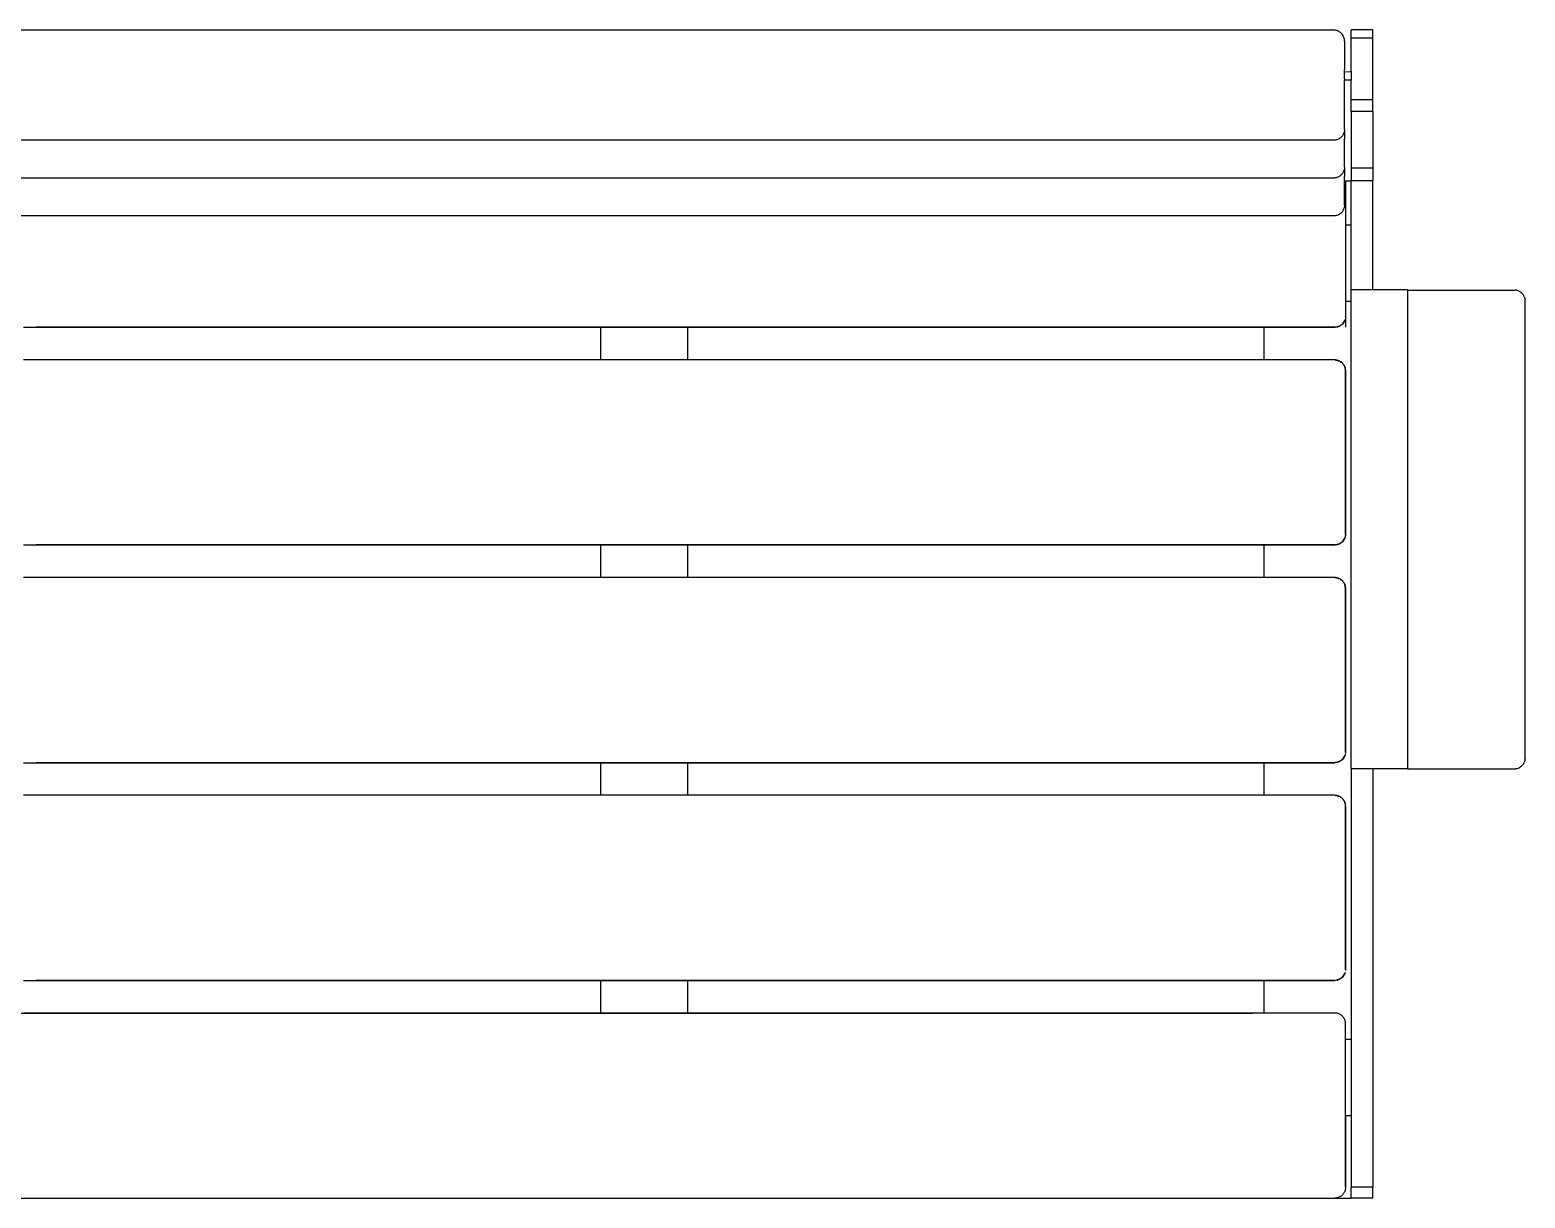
# Model space of a CAD drawing. Header units: inches. Extents: x -1859 to 3548, y -492 to 3516.
# Drawn here: x -765 to -77, y 2115 to 2652 of the extents above; entities that cross this region are included whole.
import ezdxf

# ---------------------------------------------------------------- set-up
doc = ezdxf.new("R2010")
doc.units = ezdxf.units.IN
doc.header["$MEASUREMENT"] = 0

msp = doc.modelspace()

# ---------------------------------------------------------------- linework, layer by layer
for p, q in [((-165.48, 2651.96), (-799.98, 2651.96)), ((-165.09, 2651.95), (-165.48, 2651.96)), ((-164.71, 2651.9), (-165.09, 2651.95)), ((-164.33, 2651.83), (-164.71, 2651.9)), ((-163.96, 2651.72), (-164.33, 2651.83)), ((-163.59, 2651.59), (-163.96, 2651.72)), ((-163.24, 2651.43), (-163.59, 2651.59)), ((-162.9, 2651.24), (-163.24, 2651.43)), ((-162.58, 2651.03), (-162.9, 2651.24)), ((-162.27, 2650.8), (-162.58, 2651.03)), ((-161.99, 2650.54), (-162.27, 2650.8)), ((-161.73, 2650.26), (-161.99, 2650.54)), ((-161.69, 2650.22), (-161.73, 2650.26)), ((-161.45, 2649.92), (-161.69, 2650.22)), ((-161.23, 2649.59), (-161.45, 2649.92)), ((-161.04, 2649.26), (-161.23, 2649.59)), ((-160.88, 2648.91), (-161.04, 2649.26)), ((-160.74, 2648.55), (-160.88, 2648.91)), ((-160.63, 2648.18), (-160.74, 2648.55)), ((-160.62, 2648.11), (-160.63, 2648.18)), ((-160.54, 2647.73), (-160.62, 2648.11)), ((-160.5, 2647.35), (-160.54, 2647.73)), ((-160.48, 2646.96), (-160.5, 2647.35)), ((-160.48, 2646.96), (-160.48, 2633.94)), ((-157.48, 2651.95), (-157.48, 2652.06)), ((-147.48, 2652.06), (-157.48, 2652.06)), ((-157.48, 2651.72), (-157.48, 2651.95)), ((-157.48, 2651.56), (-157.48, 2651.72)), ((-157.48, 2651.16), (-157.48, 2651.56)), ((-157.48, 2650.66), (-157.48, 2651.16)), ((-157.48, 2650.08), (-157.48, 2650.66)), ((-157.48, 2649.42), (-157.48, 2650.08)), ((-157.48, 2648.7), (-157.48, 2649.42)), ((-157.48, 2648.32), (-157.48, 2648.7)), ((-147.48, 2648.32), (-157.48, 2648.32)), ((-157.48, 2632.89), (-157.48, 2648.32)), ((-147.48, 2651.95), (-147.48, 2652.06)), ((-147.48, 2651.72), (-147.48, 2651.95)), ((-147.48, 2651.56), (-147.48, 2651.72)), ((-147.48, 2651.16), (-147.48, 2651.56)), ((-147.48, 2650.66), (-147.48, 2651.16)), ((-147.48, 2650.08), (-147.48, 2650.66)), ((-147.48, 2649.42), (-147.48, 2650.08)), ((-147.48, 2648.7), (-147.48, 2649.42)), ((-147.48, 2648.32), (-147.48, 2648.7)), ((-147.48, 2619.97), (-147.48, 2648.32)), ((-160.5, 2629.98), (-160.47, 2632.87)), ((-160.47, 2632.87), (-160.48, 2633.94)), ((-160.47, 2632.87), (-157.48, 2632.89)), ((-157.48, 2632.89), (-157.48, 2628.95)), ((-160.48, 2629.6), (-160.5, 2629.98)), ((-160.48, 2629.6), (-160.47, 2628.93)), ((-160.48, 2606.36), (-160.47, 2628.93)), ((-157.48, 2628.95), (-160.47, 2628.93)), ((-157.48, 2619.97), (-157.48, 2628.95)), ((-157.48, 2619.19), (-157.48, 2619.97)), ((-147.48, 2619.97), (-157.48, 2619.97)), ((-157.48, 2618.41), (-157.48, 2619.19)), ((-157.48, 2618.03), (-157.48, 2618.41)), ((-157.48, 2617.3), (-157.48, 2618.03)), ((-147.48, 2619.19), (-147.48, 2619.97)), ((-147.48, 2618.41), (-147.48, 2619.19)), ((-147.48, 2618.03), (-147.48, 2618.41)), ((-147.48, 2617.3), (-147.48, 2618.03)), ((-157.48, 2616.96), (-157.48, 2617.3)), ((-157.48, 2616.31), (-157.48, 2616.96)), ((-157.48, 2615.75), (-157.48, 2616.31)), ((-157.48, 2615.28), (-157.48, 2615.75)), ((-157.48, 2615.08), (-157.48, 2615.28)), ((-157.48, 2614.77), (-157.48, 2615.08)), ((-157.48, 2614.65), (-157.48, 2614.77)), ((-157.48, 2614.65), (-157.48, 2588.48)), ((-147.48, 2614.65), (-157.48, 2614.65)), ((-147.48, 2616.96), (-147.48, 2617.3)), ((-147.48, 2616.31), (-147.48, 2616.96)), ((-147.48, 2615.75), (-147.48, 2616.31)), ((-147.48, 2615.28), (-147.48, 2615.75)), ((-147.48, 2615.08), (-147.48, 2615.28)), ((-147.48, 2614.77), (-147.48, 2615.08)), ((-147.48, 2614.65), (-147.48, 2614.77)), ((-147.48, 2614.65), (-147.48, 2588.48)), ((-160.88, 2604.42), (-161.04, 2604.07)), ((-160.74, 2604.78), (-160.88, 2604.42)), ((-160.63, 2605.15), (-160.74, 2604.78)), ((-160.62, 2605.21), (-160.63, 2605.15)), ((-160.54, 2605.59), (-160.62, 2605.21)), ((-160.5, 2605.98), (-160.54, 2605.59)), ((-160.48, 2606.36), (-160.5, 2605.98)), ((-160.5, 2605.98), (-160.48, 2602.02)), ((-165.48, 2601.36), (-799.98, 2601.36)), ((-165.09, 2601.38), (-165.48, 2601.36)), ((-164.71, 2601.42), (-165.09, 2601.38)), ((-164.33, 2601.5), (-164.71, 2601.42)), ((-163.96, 2601.6), (-164.33, 2601.5)), ((-163.59, 2601.73), (-163.96, 2601.6)), ((-163.24, 2601.89), (-163.59, 2601.73)), ((-162.9, 2602.08), (-163.24, 2601.89)), ((-162.58, 2602.29), (-162.9, 2602.08)), ((-162.27, 2602.53), (-162.58, 2602.29)), ((-161.99, 2602.79), (-162.27, 2602.53)), ((-161.73, 2603.07), (-161.99, 2602.79)), ((-161.69, 2603.11), (-161.73, 2603.07)), ((-161.45, 2603.41), (-161.69, 2603.11)), ((-161.23, 2603.73), (-161.45, 2603.41)), ((-161.04, 2604.07), (-161.23, 2603.73)), ((-160.48, 2589), (-160.48, 2602.02)), ((-165.48, 2584), (-799.98, 2584)), ((-165.09, 2584.01), (-165.48, 2584)), ((-164.71, 2584.06), (-165.09, 2584.01)), ((-164.33, 2584.13), (-164.71, 2584.06)), ((-163.96, 2584.24), (-164.33, 2584.13)), ((-163.59, 2584.37), (-163.96, 2584.24)), ((-163.24, 2584.53), (-163.59, 2584.37)), ((-162.9, 2584.72), (-163.24, 2584.53)), ((-162.58, 2584.93), (-162.9, 2584.72)), ((-162.27, 2585.16), (-162.58, 2584.93)), ((-161.99, 2585.42), (-162.27, 2585.16)), ((-161.73, 2585.7), (-161.99, 2585.42)), ((-161.69, 2585.74), (-161.73, 2585.7)), ((-161.45, 2586.05), (-161.69, 2585.74)), ((-161.23, 2586.37), (-161.45, 2586.05)), ((-161.04, 2586.7), (-161.23, 2586.37)), ((-160.88, 2587.05), (-161.04, 2586.7)), ((-160.74, 2587.41), (-160.88, 2587.05)), ((-160.63, 2587.78), (-160.74, 2587.41)), ((-160.62, 2587.85), (-160.63, 2587.78)), ((-160.54, 2588.23), (-160.62, 2587.85)), ((-160.5, 2588.61), (-160.54, 2588.23)), ((-160.48, 2589), (-160.5, 2588.61)), ((-160.5, 2588.61), (-160.48, 2584.66)), ((-160.48, 2582.58), (-160.48, 2584.66)), ((-157.48, 2588.48), (-157.48, 2588.22)), ((-147.48, 2588.48), (-157.48, 2588.48)), ((-157.48, 2588.22), (-157.48, 2587.86)), ((-157.48, 2587.86), (-157.48, 2587.38)), ((-157.48, 2587.38), (-157.48, 2586.82)), ((-157.48, 2586.82), (-157.48, 2586.18)), ((-157.48, 2586.18), (-157.48, 2585.47)), ((-157.48, 2585.47), (-157.48, 2584.72)), ((-157.48, 2584.72), (-157.48, 2584.33)), ((-157.48, 2584.33), (-157.48, 2583.55)), ((-157.48, 2583.55), (-157.48, 2582.77)), ((-147.48, 2588.48), (-147.48, 2588.22)), ((-147.48, 2588.22), (-147.48, 2587.86)), ((-147.48, 2587.86), (-147.48, 2587.38)), ((-147.48, 2587.38), (-147.48, 2586.82)), ((-147.48, 2586.82), (-147.48, 2586.18)), ((-147.48, 2586.18), (-147.48, 2585.47)), ((-147.48, 2585.47), (-147.48, 2584.72)), ((-147.48, 2584.72), (-147.48, 2584.33)), ((-147.48, 2584.33), (-147.48, 2583.55)), ((-147.48, 2583.55), (-147.48, 2582.77)), ((-160.48, 2571.63), (-160.48, 2582.58)), ((-160, 2582.58), (-160.48, 2582.58)), ((-160, 2582.58), (-160, 2570.48)), ((-157.48, 2582.58), (-160, 2582.58)), ((-160, 2582.58), (-160, 2520.48)), ((-147.48, 2582.77), (-157.48, 2582.77)), ((-157.48, 2582.77), (-157.48, 2582.58)), ((-157.48, 2562.48), (-157.48, 2582.58)), ((-147.48, 2532.73), (-147.48, 2582.77)), ((-160.74, 2570.05), (-160.88, 2569.69)), ((-160.63, 2570.42), (-160.74, 2570.05)), ((-160.62, 2570.48), (-160.63, 2570.42)), ((-160.54, 2570.86), (-160.62, 2570.48)), ((-160.5, 2571.25), (-160.54, 2570.86)), ((-160.48, 2571.63), (-160.5, 2571.25)), ((-160, 2570.48), (-159.98, 2562.48)), ((-165.48, 2566.63), (-799.98, 2566.63)), ((-165.09, 2566.65), (-165.48, 2566.63)), ((-165, 2566.66), (-165.09, 2566.65)), ((-164.71, 2566.69), (-165, 2566.66)), ((-164.33, 2566.77), (-164.71, 2566.69)), ((-163.96, 2566.87), (-164.33, 2566.77)), ((-163.59, 2567.01), (-163.96, 2566.87)), ((-163.24, 2567.16), (-163.59, 2567.01)), ((-162.9, 2567.35), (-163.24, 2567.16)), ((-162.58, 2567.56), (-162.9, 2567.35)), ((-162.27, 2567.8), (-162.58, 2567.56)), ((-161.99, 2568.06), (-162.27, 2567.8)), ((-161.73, 2568.34), (-161.99, 2568.06)), ((-161.69, 2568.38), (-161.73, 2568.34)), ((-161.46, 2568.67), (-161.69, 2568.38)), ((-161.23, 2569), (-161.46, 2568.67)), ((-161.04, 2569.34), (-161.23, 2569)), ((-160.88, 2569.69), (-161.04, 2569.34)), ((-159.98, 2562.48), (-160.01, 2562.48)), ((-159.98, 2562.48), (-160, 2557.98)), ((-160, 2557.98), (-160, 2532.98)), ((-159.98, 2562.48), (-157.48, 2562.48)), ((-157.48, 2532.73), (-157.48, 2562.48)), ((-160, 2532.98), (-160.01, 2527.48)), ((-157.48, 2527.48), (-157.48, 2532.73)), ((-147.48, 2532.73), (-157.48, 2532.73)), ((-131.55, 2532.73), (-147.48, 2532.73)), ((-131.55, 2532.59), (-131.55, 2532.73)), ((-131.55, 2532.59), (-82.48, 2532.59)), ((-131.55, 2532.59), (-131.55, 2312.59)), ((-82.48, 2532.59), (-82.09, 2532.58)), ((-81.7, 2532.53), (-82.09, 2532.58)), ((-81.31, 2532.45), (-81.7, 2532.53)), ((-81.31, 2532.45), (-80.94, 2532.35)), ((-80.94, 2532.35), (-80.57, 2532.21)), ((-80.57, 2532.21), (-80.21, 2532.05)), ((-80.21, 2532.05), (-79.87, 2531.86)), ((-79.87, 2531.86), (-79.54, 2531.64)), ((-79.23, 2531.39), (-79.54, 2531.64)), ((-79.23, 2531.39), (-78.95, 2531.13)), ((-78.68, 2530.84), (-78.95, 2531.13)), ((-78.68, 2530.84), (-78.44, 2530.53)), ((-78.44, 2530.53), (-78.22, 2530.21)), ((-78.22, 2530.21), (-78.03, 2529.86)), ((-77.86, 2529.51), (-78.03, 2529.86)), ((-77.86, 2529.51), (-77.73, 2529.14)), ((-77.73, 2529.14), (-77.62, 2528.76)), ((-77.62, 2528.76), (-77.54, 2528.37)), ((-160.01, 2527.48), (-157.48, 2527.48)), ((-160.01, 2527.48), (-160, 2520.48)), ((-157.48, 2312.59), (-157.48, 2527.48)), ((-77.54, 2528.37), (-77.5, 2527.98)), ((-77.48, 2527.59), (-77.5, 2527.98)), ((-77.48, 2317.59), (-77.48, 2527.59)), ((-767.48, 2515.48), (-502.24, 2515.48)), ((-463.33, 2515.48), (-761.66, 2515.48)), ((-502.24, 2500.48), (-502.24, 2515.48)), ((-502.24, 2515.48), (-462.24, 2515.48)), ((-165, 2515.48), (-463.33, 2515.48)), ((-462.24, 2500.48), (-462.24, 2515.48)), ((-462.24, 2515.48), (-197.48, 2515.48)), ((-197.48, 2515.48), (-197.48, 2500.48)), ((-197.48, 2515.48), (-165, 2515.48)), ((-164.9, 2515.5), (-165, 2515.48)), ((-164.9, 2515.5), (-165, 2515.48)), ((-164.9, 2515.5), (-164.83, 2515.51)), ((-164.6, 2515.5), (-164.83, 2515.51)), ((-164.21, 2515.55), (-164.6, 2515.5)), ((-163.83, 2515.64), (-164.21, 2515.55)), ((-163.47, 2515.79), (-163.85, 2515.71)), ((-163.47, 2515.79), (-163.85, 2515.71)), ((-163.83, 2515.64), (-163.7, 2515.65)), ((-163.62, 2515.69), (-163.7, 2515.65)), ((-163.56, 2515.7), (-163.62, 2515.69)), ((-163.46, 2515.75), (-163.56, 2515.7)), ((-163.45, 2515.73), (-163.56, 2515.7)), ((-163.46, 2515.75), (-163.18, 2515.85)), ((-163.18, 2515.85), (-163.45, 2515.73)), ((-163.08, 2515.86), (-163.18, 2515.85)), ((-163.08, 2515.86), (-163.18, 2515.85)), ((-162.93, 2515.96), (-163.1, 2515.9)), ((-162.75, 2516.08), (-163.08, 2515.86)), ((-163.08, 2515.86), (-162.93, 2515.96)), ((-162.75, 2516.08), (-162.93, 2515.96)), ((-162.93, 2515.96), (-162.73, 2516.04)), ((-162.5, 2516.15), (-162.73, 2516.04)), ((-162.5, 2516.15), (-162.52, 2516.14)), ((-162.39, 2516.23), (-162.5, 2516.15)), ((-161.46, 2516.95), (-162.43, 2516.3)), ((-161.46, 2516.95), (-162.43, 2516.3)), ((-161.46, 2516.95), (-162.39, 2516.23)), ((-162.06, 2516.44), (-162.39, 2516.23)), ((-161.75, 2516.68), (-162.06, 2516.44)), ((-161.46, 2516.95), (-161.75, 2516.68)), ((-161.46, 2516.95), (-160.6, 2518.24)), ((-160.6, 2518.24), (-161.46, 2516.95)), ((-160.73, 2517.87), (-161.46, 2516.95)), ((-161.19, 2517.24), (-161.46, 2516.95)), ((-160.95, 2517.54), (-161.19, 2517.24)), ((-160.73, 2517.87), (-160.95, 2517.54)), ((-160.67, 2517.98), (-160.73, 2517.87)), ((-160.66, 2518.01), (-160.67, 2517.98)), ((-160.64, 2518.04), (-160.66, 2518.01)), ((-160.57, 2518.23), (-160.64, 2518.04)), ((-160.54, 2518.21), (-160.64, 2518.04)), ((-160.57, 2518.23), (-160.43, 2518.49)), ((-160.43, 2518.49), (-160.54, 2518.21)), ((-160.43, 2518.49), (-160.38, 2518.57)), ((-160.38, 2518.57), (-160.43, 2518.49)), ((-160.33, 2518.79), (-160.42, 2518.59)), ((-160.24, 2518.94), (-160.38, 2518.57)), ((-160.38, 2518.57), (-160.33, 2518.79)), ((-160.33, 2518.79), (-160.23, 2519.04)), ((-160.23, 2519.04), (-160.24, 2518.94)), ((-160.19, 2519.13), (-160.23, 2519.04)), ((-160.01, 2520.09), (-160.06, 2519.7)), ((-160, 2520.48), (-160.02, 2520.39)), ((-160.02, 2520.32), (-160.01, 2520.45)), ((-160.02, 2520.32), (-160.01, 2520.09)), ((-160, 2520.48), (-160.01, 2520.45)), ((-160.01, 2520.42), (-160, 2520.48)), ((-160.01, 2520.09), (-160, 2515.48)), ((-502.24, 2500.48), (-767.48, 2500.48)), ((-462.24, 2500.48), (-502.24, 2500.48)), ((-197.48, 2500.48), (-462.24, 2500.48)), ((-165, 2500.48), (-197.48, 2500.48)), ((-164.6, 2500.47), (-165, 2500.48)), ((-163.47, 2500.18), (-164.61, 2500.41)), ((-164.61, 2500.41), (-163.47, 2500.18)), ((-164.21, 2500.42), (-164.6, 2500.47)), ((-163.83, 2500.33), (-164.21, 2500.42)), ((-163.83, 2500.33), (-163.7, 2500.31)), ((-163.7, 2500.31), (-163.55, 2500.25)), ((-163.45, 2500.24), (-163.55, 2500.25)), ((-163.18, 2500.12), (-163.45, 2500.24)), ((-163.08, 2500.1), (-163.18, 2500.12)), ((-163.18, 2500.12), (-163.08, 2500.1)), ((-163.08, 2500.1), (-163, 2500.05)), ((-163.08, 2500.1), (-163, 2500.05)), ((-162.73, 2499.94), (-163, 2500.05)), ((-162.64, 2499.88), (-162.73, 2499.94)), ((-162.64, 2499.88), (-162.5, 2499.81)), ((-162.5, 2499.81), (-162.39, 2499.73)), ((-162.43, 2499.67), (-162.11, 2499.45)), ((-162.43, 2499.67), (-162.11, 2499.45)), ((-162.06, 2499.53), (-162.39, 2499.73)), ((-162.08, 2499.5), (-161.77, 2499.26)), ((-161.75, 2499.29), (-162.06, 2499.53)), ((-161.59, 2499.12), (-161.75, 2499.29)), ((-161.59, 2499.12), (-161.54, 2499.07)), ((-161.54, 2499.07), (-161.46, 2499.02)), ((-161.54, 2499.07), (-161.46, 2499.02)), ((-161.46, 2499.02), (-161.24, 2498.69)), ((-161.46, 2499.02), (-161.22, 2498.71)), ((-161.19, 2498.73), (-161.46, 2499.02)), ((-161.46, 2499.02), (-161.24, 2498.69)), ((-160.95, 2498.42), (-161.19, 2498.73)), ((-161.03, 2498.37), (-160.81, 2498.05)), ((-161.03, 2498.37), (-160.81, 2498.05)), ((-160.98, 2498.4), (-160.73, 2498.1)), ((-160.73, 2498.1), (-160.95, 2498.42)), ((-160.73, 2498.1), (-160.67, 2497.98)), ((-160.66, 2497.96), (-160.67, 2497.98)), ((-160.64, 2497.93), (-160.66, 2497.96)), ((-160.64, 2497.93), (-160.61, 2497.84)), ((-160.54, 2497.75), (-160.61, 2497.84)), ((-160.5, 2497.58), (-160.61, 2497.84)), ((-160.6, 2497.72), (-160.5, 2497.58)), ((-160.6, 2497.72), (-160.38, 2497.4)), ((-160.38, 2497.4), (-160.54, 2497.75)), ((-160.5, 2497.58), (-160.38, 2497.4)), ((-160.5, 2497.58), (-160.38, 2497.25)), ((-160.24, 2497.03), (-160.38, 2497.4)), ((-160.33, 2497.18), (-160.38, 2497.4)), ((-160.38, 2497.4), (-160.3, 2497.01)), ((-160.33, 2497.18), (-160.38, 2497.25)), ((-160.3, 2497.01), (-160.33, 2497.18)), ((-160.33, 2497.18), (-160.23, 2496.93)), ((-160.23, 2496.93), (-160.24, 2497.03)), ((-160.23, 2496.93), (-160.17, 2496.78)), ((-160.17, 2496.78), (-160.15, 2496.65)), ((-160.06, 2496.27), (-160.15, 2496.65)), ((-160, 2495.48), (-160.13, 2495.48)), ((-160.1, 2496.26), (-160, 2495.48)), ((-160.01, 2495.88), (-160.06, 2496.27)), ((-160, 2495.48), (-160.01, 2495.88)), ((-160, 2420.48), (-160, 2495.48)), ((-160, 2495.48), (-160, 2420.48)), ((-160.43, 2418.49), (-160.38, 2418.57)), ((-160.38, 2418.57), (-160.43, 2418.49)), ((-160.33, 2418.79), (-160.42, 2418.59)), ((-160.24, 2418.94), (-160.38, 2418.57)), ((-160.38, 2418.57), (-160.33, 2418.79)), ((-160.33, 2418.79), (-160.23, 2419.04)), ((-160.23, 2419.04), (-160.24, 2418.94)), ((-160.19, 2419.13), (-160.23, 2419.04)), ((-160.17, 2419.19), (-160.19, 2419.13)), ((-160.13, 2419.32), (-160.17, 2419.19)), ((-160.05, 2420.09), (-160.13, 2419.32)), ((-160.06, 2419.7), (-160.13, 2419.32)), ((-160.01, 2420.09), (-160.06, 2419.7)), ((-160, 2420.48), (-160.02, 2420.39)), ((-160.02, 2420.32), (-160.01, 2420.45)), ((-160.02, 2420.32), (-160.01, 2420.09)), ((-160, 2420.48), (-160.01, 2420.45)), ((-160.01, 2420.42), (-160, 2420.48)), ((-767.48, 2415.48), (-502.24, 2415.48)), ((-463.33, 2415.48), (-761.66, 2415.48)), ((-502.24, 2400.48), (-502.24, 2415.48)), ((-502.24, 2415.48), (-462.24, 2415.48)), ((-165, 2415.48), (-463.33, 2415.48)), ((-462.24, 2400.48), (-462.24, 2415.48)), ((-462.24, 2415.48), (-197.48, 2415.48)), ((-197.48, 2415.48), (-197.48, 2400.48)), ((-197.48, 2415.48), (-165, 2415.48)), ((-164.9, 2415.5), (-165, 2415.48)), ((-164.9, 2415.5), (-165, 2415.48)), ((-164.9, 2415.5), (-164.83, 2415.51)), ((-164.6, 2415.5), (-164.83, 2415.51)), ((-164.21, 2415.55), (-164.6, 2415.5)), ((-163.83, 2415.64), (-164.21, 2415.55)), ((-163.47, 2415.79), (-163.85, 2415.71)), ((-163.47, 2415.79), (-163.85, 2415.71)), ((-163.83, 2415.64), (-163.7, 2415.65)), ((-163.7, 2415.65), (-163.62, 2415.69)), ((-163.62, 2415.69), (-163.56, 2415.7)), ((-163.46, 2415.75), (-163.56, 2415.7)), ((-163.45, 2415.73), (-163.56, 2415.7)), ((-163.46, 2415.75), (-163.18, 2415.85)), ((-163.18, 2415.85), (-163.45, 2415.73)), ((-163.08, 2415.86), (-163.18, 2415.85)), ((-163.08, 2415.86), (-163.18, 2415.85)), ((-162.93, 2415.96), (-163.1, 2415.9)), ((-162.75, 2416.08), (-163.08, 2415.86)), ((-163.08, 2415.86), (-162.93, 2415.96)), ((-162.75, 2416.08), (-162.93, 2415.96)), ((-162.93, 2415.96), (-162.73, 2416.04)), ((-162.56, 2416.12), (-162.73, 2416.04)), ((-162.56, 2416.12), (-162.5, 2416.15)), ((-162.52, 2416.14), (-162.56, 2416.12)), ((-162.5, 2416.15), (-162.52, 2416.14)), ((-162.39, 2416.23), (-162.5, 2416.15)), ((-161.46, 2416.95), (-162.43, 2416.3)), ((-161.46, 2416.95), (-162.43, 2416.3)), ((-161.46, 2416.95), (-162.39, 2416.23)), ((-162.06, 2416.44), (-162.39, 2416.23)), ((-161.75, 2416.68), (-162.06, 2416.44)), ((-161.46, 2416.95), (-161.75, 2416.68)), ((-161.46, 2416.95), (-160.6, 2418.24)), ((-160.6, 2418.24), (-161.46, 2416.95)), ((-160.73, 2417.87), (-161.46, 2416.95)), ((-161.19, 2417.24), (-161.46, 2416.95)), ((-160.95, 2417.54), (-161.19, 2417.24)), ((-160.73, 2417.87), (-160.95, 2417.54)), ((-160.67, 2417.98), (-160.73, 2417.87)), ((-160.66, 2418.01), (-160.67, 2417.98)), ((-160.64, 2418.04), (-160.66, 2418.01)), ((-160.57, 2418.23), (-160.64, 2418.04)), ((-160.54, 2418.21), (-160.64, 2418.04)), ((-160.57, 2418.23), (-160.43, 2418.49)), ((-160.43, 2418.49), (-160.54, 2418.21)), ((-502.24, 2400.48), (-767.48, 2400.48)), ((-462.24, 2400.48), (-502.24, 2400.48)), ((-197.48, 2400.48), (-462.24, 2400.48)), ((-165, 2400.48), (-197.48, 2400.48)), ((-164.6, 2400.47), (-165, 2400.48)), ((-163.47, 2400.18), (-164.61, 2400.41)), ((-164.61, 2400.41), (-163.47, 2400.18)), ((-164.21, 2400.42), (-164.6, 2400.47)), ((-163.83, 2400.33), (-164.21, 2400.42)), ((-163.83, 2400.33), (-163.7, 2400.31)), ((-163.7, 2400.31), (-163.55, 2400.25)), ((-163.45, 2400.24), (-163.55, 2400.25)), ((-163.18, 2400.12), (-163.45, 2400.24)), ((-163.08, 2400.1), (-163.18, 2400.12)), ((-163.18, 2400.12), (-163.08, 2400.1)), ((-163.08, 2400.1), (-163, 2400.05)), ((-163.08, 2400.1), (-163, 2400.05)), ((-162.73, 2399.94), (-163, 2400.05)), ((-162.64, 2399.88), (-162.73, 2399.94)), ((-162.64, 2399.88), (-162.5, 2399.81)), ((-162.5, 2399.81), (-162.39, 2399.73)), ((-162.43, 2399.67), (-162.11, 2399.45)), ((-162.43, 2399.67), (-162.11, 2399.45)), ((-162.06, 2399.53), (-162.39, 2399.73)), ((-162.08, 2399.5), (-161.77, 2399.26)), ((-161.75, 2399.29), (-162.06, 2399.53)), ((-161.59, 2399.12), (-161.75, 2399.29)), ((-161.59, 2399.12), (-161.54, 2399.07)), ((-161.54, 2399.07), (-161.46, 2399.02)), ((-161.54, 2399.07), (-161.46, 2399.02)), ((-161.46, 2399.02), (-161.24, 2398.69)), ((-161.46, 2399.02), (-161.22, 2398.71)), ((-161.19, 2398.73), (-161.46, 2399.02)), ((-161.46, 2399.02), (-161.24, 2398.69)), ((-160.95, 2398.42), (-161.19, 2398.73)), ((-161.03, 2398.37), (-160.81, 2398.05)), ((-161.03, 2398.37), (-160.81, 2398.05)), ((-160.98, 2398.4), (-160.73, 2398.1)), ((-160.73, 2398.1), (-160.95, 2398.42)), ((-160.73, 2398.1), (-160.67, 2397.98)), ((-160.67, 2397.98), (-160.64, 2397.93)), ((-160.64, 2397.93), (-160.61, 2397.84)), ((-160.54, 2397.75), (-160.61, 2397.84)), ((-160.61, 2397.84), (-160.5, 2397.58)), ((-160.6, 2397.72), (-160.5, 2397.58)), ((-160.6, 2397.72), (-160.38, 2397.4)), ((-160.38, 2397.4), (-160.54, 2397.75)), ((-160.5, 2397.58), (-160.38, 2397.4)), ((-160.5, 2397.58), (-160.38, 2397.25)), ((-160.24, 2397.03), (-160.38, 2397.4)), ((-160.33, 2397.18), (-160.38, 2397.4)), ((-160.38, 2397.4), (-160.3, 2397.01)), ((-160.33, 2397.18), (-160.38, 2397.25)), ((-160.3, 2397.01), (-160.33, 2397.18)), ((-160.33, 2397.18), (-160.23, 2396.93)), ((-160.23, 2396.93), (-160.24, 2397.03)), ((-160.23, 2396.93), (-160.17, 2396.78)), ((-160, 2395.48), (-160.22, 2396.63)), ((-160.22, 2396.63), (-160, 2395.48)), ((-160.17, 2396.78), (-160.15, 2396.65)), ((-160.06, 2396.27), (-160.15, 2396.65)), ((-160, 2395.48), (-160.13, 2395.48)), ((-160.1, 2396.26), (-160, 2395.48)), ((-160.01, 2395.88), (-160.06, 2396.27)), ((-160, 2395.48), (-160.01, 2395.88)), ((-160, 2320.48), (-160, 2395.48)), ((-160, 2395.48), (-160, 2320.48)), ((-164.9, 2315.5), (-165, 2315.48)), ((-164.9, 2315.5), (-165, 2315.48)), ((-164.9, 2315.5), (-164.83, 2315.51)), ((-164.6, 2315.5), (-164.83, 2315.51)), ((-164.21, 2315.55), (-164.6, 2315.5)), ((-163.83, 2315.64), (-164.21, 2315.55)), ((-163.47, 2315.79), (-163.85, 2315.71)), ((-163.47, 2315.79), (-163.85, 2315.71)), ((-163.83, 2315.64), (-163.7, 2315.65)), ((-163.62, 2315.69), (-163.7, 2315.65)), ((-163.56, 2315.7), (-163.62, 2315.69)), ((-163.46, 2315.75), (-163.56, 2315.7)), ((-163.45, 2315.73), (-163.56, 2315.7)), ((-163.46, 2315.75), (-163.18, 2315.85)), ((-163.18, 2315.85), (-163.45, 2315.73)), ((-163.08, 2315.86), (-163.18, 2315.85)), ((-163.08, 2315.86), (-163.18, 2315.85)), ((-162.93, 2315.96), (-163.1, 2315.9)), ((-162.75, 2316.08), (-163.08, 2315.86)), ((-163.08, 2315.86), (-162.93, 2315.96)), ((-162.75, 2316.08), (-162.93, 2315.96)), ((-162.93, 2315.96), (-162.73, 2316.04)), ((-162.5, 2316.15), (-162.73, 2316.04)), ((-162.5, 2316.15), (-162.52, 2316.14)), ((-162.39, 2316.23), (-162.5, 2316.15)), ((-161.46, 2316.95), (-162.43, 2316.3)), ((-161.46, 2316.95), (-162.43, 2316.3)), ((-161.46, 2316.95), (-162.39, 2316.23)), ((-162.06, 2316.44), (-162.39, 2316.23)), ((-161.75, 2316.68), (-162.06, 2316.44)), ((-161.46, 2316.95), (-161.75, 2316.68)), ((-161.46, 2316.95), (-160.6, 2318.24)), ((-160.6, 2318.24), (-161.46, 2316.95)), ((-160.73, 2317.87), (-161.46, 2316.95)), ((-161.19, 2317.24), (-161.46, 2316.95)), ((-160.95, 2317.54), (-161.19, 2317.24)), ((-160.73, 2317.87), (-160.95, 2317.54)), ((-160.67, 2317.98), (-160.73, 2317.87)), ((-160.66, 2318.01), (-160.67, 2317.98)), ((-160.64, 2318.04), (-160.66, 2318.01)), ((-160.57, 2318.23), (-160.64, 2318.04)), ((-160.54, 2318.21), (-160.64, 2318.04)), ((-160.57, 2318.23), (-160.43, 2318.49)), ((-160.43, 2318.49), (-160.54, 2318.21)), ((-160.43, 2318.49), (-160.38, 2318.57)), ((-160.38, 2318.57), (-160.43, 2318.49)), ((-160.33, 2318.79), (-160.42, 2318.59)), ((-160.24, 2318.94), (-160.38, 2318.57)), ((-160.38, 2318.57), (-160.33, 2318.79)), ((-160.33, 2318.79), (-160.23, 2319.04)), ((-160.23, 2319.04), (-160.24, 2318.94)), ((-160.19, 2319.13), (-160.23, 2319.04)), ((-160.17, 2319.19), (-160.19, 2319.13)), ((-160.13, 2319.32), (-160.17, 2319.19)), ((-160.01, 2320.09), (-160.06, 2319.7)), ((-160, 2320.48), (-160.02, 2320.39)), ((-160.02, 2320.32), (-160.01, 2320.45)), ((-160.02, 2320.32), (-160.01, 2320.09)), ((-160, 2320.48), (-160.01, 2320.45)), ((-160.01, 2320.42), (-160, 2320.48)), ((-78.03, 2315.32), (-77.86, 2315.68)), ((-77.73, 2316.05), (-77.86, 2315.68)), ((-77.62, 2316.43), (-77.73, 2316.05)), ((-77.54, 2316.81), (-77.62, 2316.43)), ((-77.5, 2317.2), (-77.54, 2316.81)), ((-77.5, 2317.2), (-77.48, 2317.59)), ((-767.48, 2315.48), (-502.24, 2315.48)), ((-463.33, 2315.48), (-761.66, 2315.48)), ((-502.24, 2300.48), (-502.24, 2315.48)), ((-502.24, 2315.48), (-462.24, 2315.48)), ((-165, 2315.48), (-463.33, 2315.48)), ((-462.24, 2300.48), (-462.24, 2315.48)), ((-462.24, 2315.48), (-197.48, 2315.48)), ((-197.48, 2315.48), (-197.48, 2300.48)), ((-197.48, 2315.48), (-165, 2315.48)), ((-157.48, 2312.59), (-157.48, 2188.48)), ((-147.48, 2312.59), (-157.48, 2312.59)), ((-147.48, 2312.59), (-147.48, 2120.48)), ((-131.55, 2312.59), (-147.48, 2312.59)), ((-131.55, 2312.59), (-82.48, 2312.59)), ((-82.48, 2312.59), (-82.09, 2312.61)), ((-82.09, 2312.61), (-81.7, 2312.65)), ((-81.31, 2312.73), (-81.7, 2312.65)), ((-81.31, 2312.73), (-80.94, 2312.84)), ((-80.94, 2312.84), (-80.57, 2312.97)), ((-80.21, 2313.14), (-80.57, 2312.97)), ((-80.21, 2313.14), (-79.87, 2313.33)), ((-79.54, 2313.55), (-79.87, 2313.33)), ((-79.23, 2313.79), (-79.54, 2313.55)), ((-79.23, 2313.79), (-78.95, 2314.06)), ((-78.68, 2314.35), (-78.95, 2314.06)), ((-78.68, 2314.35), (-78.44, 2314.65)), ((-78.22, 2314.98), (-78.44, 2314.65)), ((-78.03, 2315.32), (-78.22, 2314.98)), ((-502.24, 2300.48), (-767.48, 2300.48)), ((-462.24, 2300.48), (-502.24, 2300.48)), ((-197.48, 2300.48), (-462.24, 2300.48)), ((-165, 2300.48), (-197.48, 2300.48)), ((-164.6, 2300.47), (-165, 2300.48)), ((-163.47, 2300.18), (-164.61, 2300.41)), ((-164.61, 2300.41), (-163.47, 2300.18)), ((-164.21, 2300.42), (-164.6, 2300.47)), ((-163.83, 2300.33), (-164.21, 2300.42)), ((-163.83, 2300.33), (-163.7, 2300.31)), ((-163.7, 2300.31), (-163.55, 2300.25)), ((-163.45, 2300.24), (-163.55, 2300.25)), ((-163.18, 2300.12), (-163.45, 2300.24)), ((-163.08, 2300.1), (-163.18, 2300.12)), ((-163.18, 2300.12), (-163.08, 2300.1)), ((-163.08, 2300.1), (-163, 2300.05)), ((-163.08, 2300.1), (-163, 2300.05)), ((-162.73, 2299.94), (-163, 2300.05)), ((-162.64, 2299.88), (-162.73, 2299.94)), ((-162.64, 2299.88), (-162.5, 2299.81)), ((-162.5, 2299.81), (-162.39, 2299.73)), ((-162.43, 2299.67), (-162.11, 2299.45)), ((-162.43, 2299.67), (-162.11, 2299.45)), ((-162.06, 2299.53), (-162.39, 2299.73)), ((-162.08, 2299.5), (-161.77, 2299.26)), ((-161.75, 2299.29), (-162.06, 2299.53)), ((-161.59, 2299.12), (-161.75, 2299.29)), ((-161.59, 2299.12), (-161.54, 2299.07)), ((-161.54, 2299.07), (-161.46, 2299.02)), ((-161.54, 2299.07), (-161.46, 2299.02)), ((-161.46, 2299.02), (-161.24, 2298.69)), ((-161.46, 2299.02), (-161.22, 2298.71)), ((-161.19, 2298.73), (-161.46, 2299.02)), ((-161.46, 2299.02), (-161.24, 2298.69)), ((-160.95, 2298.42), (-161.19, 2298.73)), ((-161.03, 2298.37), (-160.81, 2298.05)), ((-161.03, 2298.37), (-160.81, 2298.05)), ((-160.98, 2298.4), (-160.73, 2298.1)), ((-160.73, 2298.1), (-160.95, 2298.42)), ((-160.73, 2298.1), (-160.67, 2297.98)), ((-160.67, 2297.98), (-160.64, 2297.93)), ((-160.64, 2297.93), (-160.61, 2297.84)), ((-160.54, 2297.75), (-160.61, 2297.84)), ((-160.5, 2297.58), (-160.61, 2297.84)), ((-160.6, 2297.72), (-160.5, 2297.58)), ((-160.6, 2297.72), (-160.38, 2297.4)), ((-160.38, 2297.4), (-160.54, 2297.75)), ((-160.5, 2297.58), (-160.38, 2297.4)), ((-160.5, 2297.58), (-160.38, 2297.25)), ((-160.24, 2297.03), (-160.38, 2297.4)), ((-160.33, 2297.18), (-160.38, 2297.4)), ((-160.38, 2297.4), (-160.3, 2297.01)), ((-160.33, 2297.18), (-160.38, 2297.25)), ((-160.3, 2297.01), (-160.33, 2297.18)), ((-160.33, 2297.18), (-160.23, 2296.93)), ((-160.23, 2296.93), (-160.24, 2297.03)), ((-160.23, 2296.93), (-160.17, 2296.78)), ((-160.17, 2296.78), (-160.15, 2296.65)), ((-160.06, 2296.27), (-160.15, 2296.65)), ((-160.01, 2295.88), (-160.06, 2296.27)), ((-160, 2295.48), (-160.01, 2295.88)), ((-160, 2220.48), (-160, 2295.48)), ((-160, 2295.48), (-160, 2220.48)), ((-160, 2220.48), (-160.02, 2220.39)), ((-160.02, 2220.32), (-160.01, 2220.45)), ((-160.02, 2220.32), (-160.01, 2220.09)), ((-160, 2220.48), (-160.01, 2220.45)), ((-160.01, 2220.42), (-160, 2220.48)), ((-767.48, 2215.48), (-502.24, 2215.48)), ((-463.33, 2215.48), (-761.66, 2215.48)), ((-502.24, 2200.48), (-502.24, 2215.48)), ((-502.24, 2215.48), (-462.24, 2215.48)), ((-165, 2215.48), (-463.33, 2215.48)), ((-462.24, 2200.48), (-462.24, 2215.48)), ((-462.24, 2215.48), (-197.48, 2215.48)), ((-197.48, 2215.48), (-197.48, 2200.48)), ((-197.48, 2215.48), (-165, 2215.48)), ((-164.9, 2215.5), (-165, 2215.48)), ((-164.9, 2215.5), (-165, 2215.48)), ((-164.9, 2215.5), (-164.83, 2215.51)), ((-164.6, 2215.5), (-164.83, 2215.51)), ((-164.21, 2215.55), (-164.6, 2215.5)), ((-163.83, 2215.64), (-164.21, 2215.55)), ((-163.47, 2215.79), (-163.85, 2215.71)), ((-163.47, 2215.79), (-163.85, 2215.71)), ((-163.83, 2215.64), (-163.7, 2215.65)), ((-163.62, 2215.69), (-163.7, 2215.65)), ((-163.56, 2215.7), (-163.62, 2215.69)), ((-163.46, 2215.75), (-163.56, 2215.7)), ((-163.45, 2215.73), (-163.56, 2215.7)), ((-163.46, 2215.75), (-163.18, 2215.85)), ((-163.18, 2215.85), (-163.45, 2215.73)), ((-163.08, 2215.86), (-163.18, 2215.85)), ((-163.08, 2215.86), (-163.18, 2215.85)), ((-162.93, 2215.96), (-163.1, 2215.9)), ((-162.75, 2216.08), (-163.08, 2215.86)), ((-163.08, 2215.86), (-162.93, 2215.96)), ((-162.75, 2216.08), (-162.93, 2215.96)), ((-162.93, 2215.96), (-162.73, 2216.04)), ((-162.5, 2216.15), (-162.73, 2216.04)), ((-162.5, 2216.15), (-162.52, 2216.14)), ((-162.39, 2216.23), (-162.5, 2216.15)), ((-161.46, 2216.95), (-162.43, 2216.3)), ((-161.46, 2216.95), (-162.43, 2216.3)), ((-161.46, 2216.95), (-162.39, 2216.23)), ((-162.06, 2216.44), (-162.39, 2216.23)), ((-161.75, 2216.68), (-162.06, 2216.44)), ((-161.46, 2216.95), (-161.75, 2216.68)), ((-161.46, 2216.95), (-160.6, 2218.24)), ((-160.6, 2218.24), (-161.46, 2216.95)), ((-160.73, 2217.87), (-161.46, 2216.95)), ((-161.19, 2217.24), (-161.46, 2216.95)), ((-160.95, 2217.54), (-161.19, 2217.24)), ((-160.73, 2217.87), (-160.95, 2217.54)), ((-160.67, 2217.98), (-160.73, 2217.87)), ((-160.66, 2218.01), (-160.67, 2217.98)), ((-160.64, 2218.04), (-160.66, 2218.01)), ((-160.57, 2218.23), (-160.64, 2218.04)), ((-160.54, 2218.21), (-160.64, 2218.04)), ((-160.57, 2218.23), (-160.43, 2218.49)), ((-160.43, 2218.49), (-160.54, 2218.21)), ((-160.43, 2218.49), (-160.38, 2218.57)), ((-160.38, 2218.57), (-160.43, 2218.49)), ((-160.33, 2218.79), (-160.42, 2218.59)), ((-160.24, 2218.94), (-160.38, 2218.57)), ((-160.38, 2218.57), (-160.33, 2218.79)), ((-160.33, 2218.79), (-160.23, 2219.04)), ((-160.23, 2219.04), (-160.24, 2218.94)), ((-160.19, 2219.13), (-160.23, 2219.04)), ((-799.48, 2200.48), (-501.15, 2200.48)), ((-502.24, 2200.48), (-767.48, 2200.48)), ((-462.24, 2200.48), (-502.24, 2200.48)), ((-501.15, 2200.48), (-202.81, 2200.48)), ((-197.48, 2200.48), (-462.24, 2200.48)), ((-165, 2200.48), (-197.48, 2200.48)), ((-164.6, 2200.47), (-165, 2200.48)), ((-164.21, 2200.42), (-164.6, 2200.47)), ((-163.83, 2200.35), (-164.21, 2200.42)), ((-163.45, 2200.24), (-163.83, 2200.35)), ((-163.08, 2200.1), (-163.45, 2200.24)), ((-162.73, 2199.94), (-163.08, 2200.1)), ((-162.38, 2199.75), (-162.73, 2199.94)), ((-162.06, 2199.53), (-162.38, 2199.75)), ((-161.75, 2199.29), (-162.06, 2199.53)), ((-161.46, 2199.02), (-161.75, 2199.29)), ((-161.19, 2198.73), (-161.46, 2199.02)), ((-160.95, 2198.42), (-161.19, 2198.73)), ((-160.73, 2198.1), (-160.95, 2198.42)), ((-160.54, 2197.75), (-160.73, 2198.1)), ((-160.38, 2197.4), (-160.54, 2197.75)), ((-160.24, 2197.03), (-160.38, 2197.4)), ((-160.13, 2196.65), (-160.24, 2197.03)), ((-160.06, 2196.27), (-160.13, 2196.65)), ((-160.01, 2195.88), (-160.06, 2196.27)), ((-160, 2195.48), (-160.01, 2195.88)), ((-160.01, 2188.48), (-160, 2195.48)), ((-160.01, 2188.48), (-157.48, 2188.48)), ((-160.01, 2153.48), (-160.01, 2188.48)), ((-157.48, 2188.48), (-157.48, 2153.48)), ((-159.98, 2153.48), (-160.01, 2153.48)), ((-159.98, 2120.48), (-160.01, 2153.48)), ((-159.98, 2153.48), (-159.98, 2120.48)), ((-159.98, 2153.48), (-157.48, 2153.48)), ((-157.48, 2153.48), (-157.48, 2120.48)), ((-162.04, 2116.44), (-162.37, 2116.22)), ((-161.73, 2116.68), (-162.04, 2116.44)), ((-161.45, 2116.95), (-161.73, 2116.68)), ((-161.18, 2117.24), (-161.45, 2116.95)), ((-160.94, 2117.54), (-161.18, 2117.24)), ((-160.72, 2117.87), (-160.94, 2117.54)), ((-160.53, 2118.21), (-160.72, 2117.87)), ((-160.36, 2118.57), (-160.53, 2118.21)), ((-160.23, 2118.94), (-160.36, 2118.57)), ((-160.12, 2119.32), (-160.23, 2118.94)), ((-160.04, 2119.7), (-160.12, 2119.32)), ((-160, 2120.09), (-160.04, 2119.7)), ((-159.98, 2120.48), (-160, 2120.09)), ((-157.48, 2118.57), (-157.48, 2120.48)), ((-147.48, 2120.48), (-157.48, 2120.48)), ((-157.48, 2116.95), (-157.48, 2118.57)), ((-157.48, 2115.86), (-157.48, 2116.95)), ((-147.48, 2118.57), (-147.48, 2120.48)), ((-147.48, 2116.95), (-147.48, 2118.57)), ((-147.48, 2115.86), (-147.48, 2116.95)), ((-799.48, 2115.48), (-164.98, 2115.48)), ((-164.59, 2115.5), (-164.98, 2115.48)), ((-164.2, 2115.55), (-164.59, 2115.5)), ((-164.59, 2115.5), (-157.48, 2115.48)), ((-163.81, 2115.62), (-164.2, 2115.55)), ((-163.44, 2115.73), (-163.81, 2115.62)), ((-163.07, 2115.86), (-163.44, 2115.73)), ((-162.71, 2116.03), (-163.07, 2115.86)), ((-162.37, 2116.22), (-162.71, 2116.03)), ((-157.48, 2115.48), (-157.48, 2115.86)), ((-147.48, 2115.48), (-157.48, 2115.48)), ((-147.48, 2115.48), (-147.48, 2115.86))]:
    msp.add_line(p, q)

doc.saveas('drawing.dxf')
